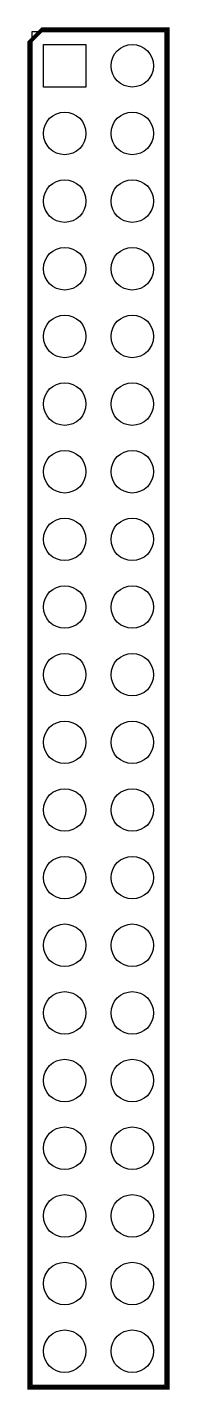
# Model space of a CAD drawing. Extents: x 2 to 217, y -24 to 87.
# Drawn here: x 206.7 to 217.4, y -24.1 to 78.2 of the extents above; entities that cross this region are included whole.
import ezdxf

# ---------------------------------------------------------------- set-up
doc = ezdxf.new("R2010")
doc.units = 0
for name, color, linetype in [('PARTS_TOP', 30, 'CONTINUOUS'), ('PINS_BOTTOM', 5, 'CONTINUOUS'), ('PINS_TOP', 1, 'CONTINUOUS'), ('SILK_TOP', 2, 'CONTINUOUS')]:
    doc.layers.add(name, color=color, linetype=linetype)

msp = doc.modelspace()

# ---------------------------------------------------------------- linework, layer by layer
at = {"layer": 'PARTS_TOP'}
msp.add_lwpolyline([(207.008765, 77.9), (207.008765, -23.7), (217.008765, -23.7), (217.008765, 77.9), (207.008765, 77.9)], dxfattribs=at)
at = {"layer": 'PINS_BOTTOM'}
msp.add_lwpolyline([(207.868765, 76.96), (211.068765, 76.96), (211.068765, 73.76), (207.868765, 73.76)], close=True, dxfattribs=at)
for centre in [(214.548765, 75.36), (209.468765, 70.28), (214.548765, 70.28), (209.468765, 65.2), (214.548765, 65.2), (209.468765, 60.12), (214.548765, 60.12), (209.468765, 55.04), (214.548765, 55.04), (209.468765, 49.96), (214.548765, 49.96), (209.468765, 44.88), (214.548765, 44.88), (209.468765, 39.8), (214.548765, 39.8), (209.468765, 34.72), (214.548765, 34.72), (209.468765, 29.64), (214.548765, 29.64), (209.468765, 24.56), (214.548765, 24.56), (209.468765, 19.48), (214.548765, 19.48), (209.468765, 14.4), (214.548765, 14.4), (209.468765, 9.32), (214.548765, 9.32), (209.468765, 4.24), (214.548765, 4.24), (209.468765, -0.84), (214.548765, -0.84), (209.468765, -5.92), (214.548765, -5.92), (209.468765, -11), (214.548765, -11), (209.468765, -16.08), (214.548765, -16.08), (209.468765, -21.16), (214.548765, -21.16)]:
    msp.add_circle(centre, 1.6, dxfattribs=at)
at = {"layer": 'PINS_TOP'}
msp.add_lwpolyline([(207.868765, 76.96), (211.068765, 76.96), (211.068765, 73.76), (207.868765, 73.76)], close=True, dxfattribs=at)
for centre in [(214.548765, 75.36), (209.468765, 70.28), (214.548765, 70.28), (209.468765, 65.2), (214.548765, 65.2), (209.468765, 60.12), (214.548765, 60.12), (209.468765, 55.04), (214.548765, 55.04), (209.468765, 49.96), (214.548765, 49.96), (209.468765, 44.88), (214.548765, 44.88), (209.468765, 39.8), (214.548765, 39.8), (209.468765, 34.72), (214.548765, 34.72), (209.468765, 29.64), (214.548765, 29.64), (209.468765, 24.56), (214.548765, 24.56), (209.468765, 19.48), (214.548765, 19.48), (209.468765, 14.4), (214.548765, 14.4), (209.468765, 9.32), (214.548765, 9.32), (209.468765, 4.24), (214.548765, 4.24), (209.468765, -0.84), (214.548765, -0.84), (209.468765, -5.92), (214.548765, -5.92), (209.468765, -11), (214.548765, -11), (209.468765, -16.08), (214.548765, -16.08), (209.468765, -21.16), (214.548765, -21.16)]:
    msp.add_circle(centre, 1.6, dxfattribs=at)
at = {"layer": 'SILK_TOP', "const_width": 0.3}
msp.add_lwpolyline([(217.208765, 78.1), (207.808765, 78.1), (206.808765, 77.1), (206.808765, -23.9), (217.208765, -23.9), (217.208765, 78.1)], dxfattribs=at)

doc.saveas('drawing.dxf')
